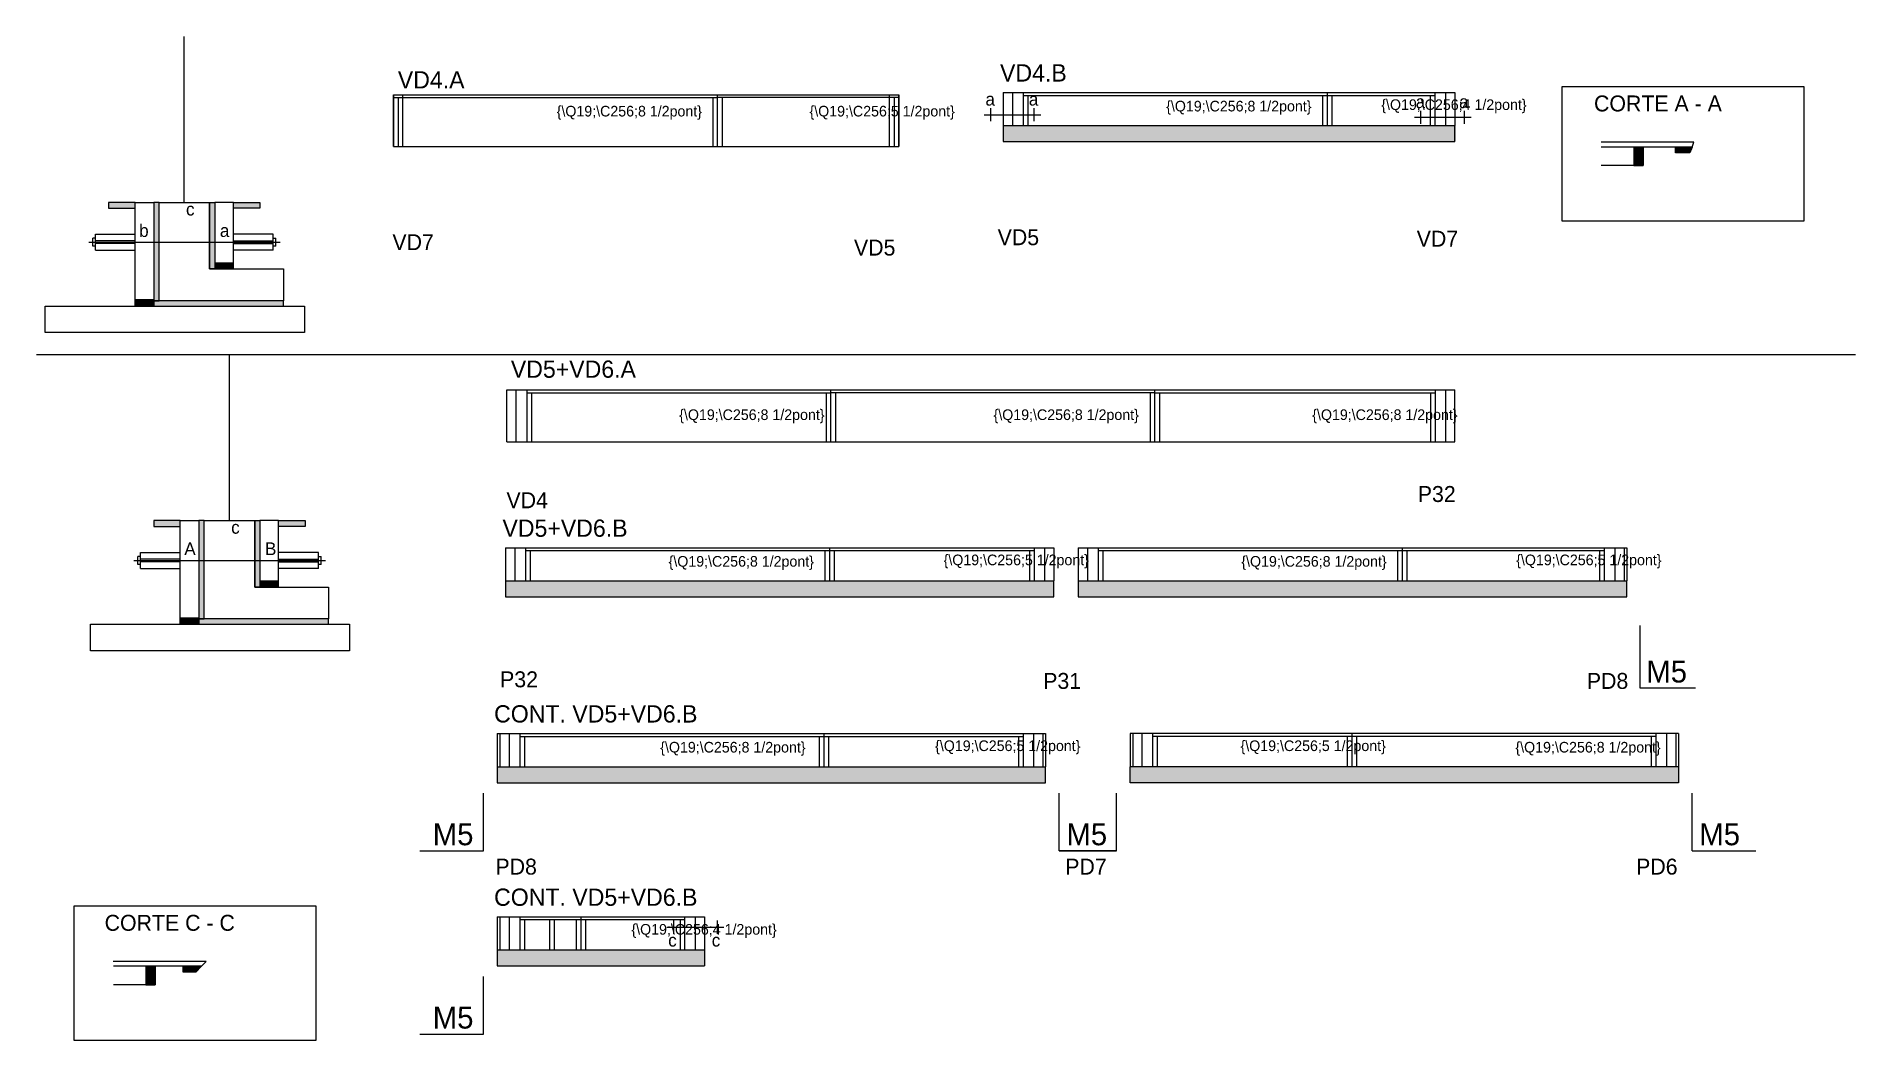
# Model space of a CAD drawing. Header units: metres. Extents: x 6563 to 7933, y 2870 to 3626.
import ezdxf

# ---------------------------------------------------------------- set-up
doc = ezdxf.new("R2010")
doc.units = ezdxf.units.M
for name, color, linetype in [('5', 7, 'Continuous'), ('barrote', 7, 'Continuous'), ('CONCRETO', 7, 'Continuous'), ('COTA', 7, 'Continuous'), ('Cotas', 7, 'Continuous'), ('detalhes', 7, 'Continuous'), ('Hachura', 7, 'Continuous'), ('Madeira', 7, 'Continuous'), ('NOMENCLATURA', 7, 'Continuous'), ('Painéis', 7, 'Continuous'), ('SARR_2.2x7', 7, 'Continuous'), ('SARR_3.5x7', 7, 'Continuous'), ('TENSOR', 7, 'Continuous'), ('texto', 7, 'Continuous'), ('TEXTO PILAR', 7, 'Continuous'), ('Texto Seção', 7, 'Continuous')]:
    doc.layers.add(name, color=color, linetype=linetype)

msp = doc.modelspace()

# ---------------------------------------------------------------- hatches: boundary and pattern name
at = {"layer": 'COTA'}
h = msp.add_hatch(color=7, dxfattribs=at)
h.dxf.hatch_style = 1
h.paths.add_polyline_path([(7631.8, 3547.1), (7290.8, 3547.1), (7290.8, 3547.1), (7290.8, 3559.1), (7290.8, 3559.1), (7631.8, 3559.1), (7631.8, 3559.1), (7631.8, 3547.1)])
h = msp.add_hatch(color=7, dxfattribs=at)
h.dxf.hatch_style = 1
h.paths.add_polyline_path([(7329, 3204.4), (6916, 3204.4), (6916, 3204.4), (6916, 3216.4), (6916, 3216.4), (7329, 3216.4), (7329, 3216.4), (7329, 3204.4)])
h = msp.add_hatch(color=7, dxfattribs=at)
h.dxf.hatch_style = 1
h.paths.add_polyline_path([(7760.3, 3204.4), (7347.3, 3204.4), (7347.3, 3204.4), (7347.3, 3216.4), (7347.3, 3216.4), (7760.3, 3216.4), (7760.3, 3216.4), (7760.3, 3204.4)])
h = msp.add_hatch(color=7, dxfattribs=at)
h.dxf.hatch_style = 1
h.paths.add_polyline_path([(7322.7, 3064.5), (6909.7, 3064.5), (6909.7, 3064.5), (6909.7, 3076.5), (6909.7, 3076.5), (7322.7, 3076.5), (7322.7, 3076.5), (7322.7, 3064.5)])
h = msp.add_hatch(color=7, dxfattribs=at)
h.dxf.hatch_style = 1
h.paths.add_polyline_path([(7386.3, 3064.5), (7799.3, 3064.5), (7799.3, 3064.5), (7799.3, 3076.5), (7799.3, 3076.5), (7386.3, 3076.5), (7386.3, 3076.5), (7386.3, 3064.5)])
h = msp.add_hatch(color=7, dxfattribs=at)
h.dxf.hatch_style = 1
h.paths.add_polyline_path([(7065.9, 2926.6), (7065.9, 2938.6), (7065.9, 2938.6), (6909.7, 2938.6), (6909.7, 2938.6), (6909.7, 2926.6), (6909.7, 2926.6), (7065.9, 2926.6)])
at = {"layer": 'Hachura'}
h = msp.add_hatch(color=7, dxfattribs=at)
h.dxf.hatch_style = 1
h.paths.add_polyline_path([(7772.6, 3543), (7765.6, 3543), (7765.6, 3529), (7772.6, 3529), (7772.6, 3543)])
h = msp.add_hatch(color=7, dxfattribs=at)
h.dxf.hatch_style = 1
h.paths.add_polyline_path([(7809.5, 3543), (7807.8, 3538.6), (7807.8, 3538.6), (7797, 3538.6), (7797, 3538.6), (7797, 3543), (7797, 3543), (7809.5, 3543)])
h = msp.add_hatch(color=7, dxfattribs=at)
h.dxf.hatch_style = 1
h.paths.add_polyline_path([(6617.1, 3501.3), (6617.1, 3496.9), (6617.1, 3496.9), (6637.1, 3496.9), (6637.1, 3496.9), (6637.1, 3501.3), (6637.1, 3501.3), (6617.1, 3501.3)])
h = msp.add_hatch(color=7, dxfattribs=at)
h.dxf.hatch_style = 1
h.paths.add_polyline_path([(6651.1, 3501.3), (6655.1, 3501.3), (6655.1, 3501.3), (6655.1, 3427.3), (6655.1, 3427.3), (6651.1, 3427.3), (6651.1, 3427.3), (6651.1, 3501.3)])
h = msp.add_hatch(color=7, dxfattribs=at)
h.dxf.hatch_style = 1
h.paths.add_polyline_path([(6693.1, 3501.3), (6697.1, 3501.3), (6697.1, 3501.3), (6697.1, 3451.3), (6697.1, 3451.3), (6693.1, 3451.3), (6693.1, 3451.3), (6693.1, 3501.3)])
h = msp.add_hatch(color=7, dxfattribs=at)
h.dxf.hatch_style = 1
h.paths.add_polyline_path([(6731.1, 3501.3), (6731.1, 3496.9), (6731.1, 3496.9), (6711.1, 3496.9), (6711.1, 3496.9), (6711.1, 3501.3), (6711.1, 3501.3), (6731.1, 3501.3)])
h = msp.add_hatch(color=7, dxfattribs=at)
h.dxf.hatch_style = 1
h.paths.add_polyline_path([(6697.1, 3455.7), (6697.1, 3451.3), (6697.1, 3451.3), (6711.1, 3451.3), (6711.1, 3451.3), (6711.1, 3455.7), (6711.1, 3455.7), (6697.1, 3455.7)])
h = msp.add_hatch(color=7, dxfattribs=at)
h.dxf.hatch_style = 1
h.paths.add_polyline_path([(6651.1, 3428.1), (6651.1, 3423.3), (6651.1, 3423.3), (6637.1, 3423.3), (6637.1, 3423.3), (6637.1, 3428.1), (6637.1, 3428.1), (6651.1, 3428.1)])
h = msp.add_hatch(color=7, dxfattribs=at)
h.dxf.hatch_style = 1
h.paths.add_polyline_path([(6651.1, 3427.3), (6651.1, 3423.3), (6651.1, 3423.3), (6748.7, 3423.3), (6748.7, 3423.3), (6748.7, 3427.3), (6748.7, 3427.3), (6651.1, 3427.3)])
h = msp.add_hatch(color=7, dxfattribs=at)
h.dxf.hatch_style = 1
h.paths.add_polyline_path([(6651.1, 3261.8), (6651.1, 3257.4), (6651.1, 3257.4), (6671.1, 3257.4), (6671.1, 3257.4), (6671.1, 3261.8), (6671.1, 3261.8), (6651.1, 3261.8)])
h = msp.add_hatch(color=7, dxfattribs=at)
h.dxf.hatch_style = 1
h.paths.add_polyline_path([(6685.1, 3261.8), (6689.1, 3261.8), (6689.1, 3261.8), (6689.1, 3187.8), (6689.1, 3187.8), (6685.1, 3187.8), (6685.1, 3187.8), (6685.1, 3261.8)])
h = msp.add_hatch(color=7, dxfattribs=at)
h.dxf.hatch_style = 1
h.paths.add_polyline_path([(6727.1, 3261.8), (6731.1, 3261.8), (6731.1, 3261.8), (6731.1, 3211.8), (6731.1, 3211.8), (6727.1, 3211.8), (6727.1, 3211.8), (6727.1, 3261.8)])
h = msp.add_hatch(color=7, dxfattribs=at)
h.dxf.hatch_style = 1
h.paths.add_polyline_path([(6765.1, 3261.8), (6765.1, 3257.4), (6765.1, 3257.4), (6745.1, 3257.4), (6745.1, 3257.4), (6745.1, 3261.8), (6745.1, 3261.8), (6765.1, 3261.8)])
h = msp.add_hatch(color=7, dxfattribs=at)
h.dxf.hatch_style = 1
h.paths.add_polyline_path([(6731.1, 3216.2), (6731.1, 3211.8), (6731.1, 3211.8), (6745.1, 3211.8), (6745.1, 3211.8), (6745.1, 3216.2), (6745.1, 3216.2), (6731.1, 3216.2)])
h = msp.add_hatch(color=7, dxfattribs=at)
h.dxf.hatch_style = 1
h.paths.add_polyline_path([(6685.1, 3188.6), (6685.1, 3183.8), (6685.1, 3183.8), (6671.1, 3183.8), (6671.1, 3183.8), (6671.1, 3188.6), (6671.1, 3188.6), (6685.1, 3188.6)])
h = msp.add_hatch(color=7, dxfattribs=at)
h.dxf.hatch_style = 1
h.paths.add_polyline_path([(6685.1, 3187.8), (6685.1, 3183.8), (6685.1, 3183.8), (6782.7, 3183.8), (6782.7, 3183.8), (6782.7, 3187.8), (6782.7, 3187.8), (6685.1, 3187.8)])
h = msp.add_hatch(color=7, dxfattribs=at)
h.dxf.hatch_style = 1
h.paths.add_polyline_path([(6652.1, 2926.3), (6645.1, 2926.3), (6645.1, 2912.3), (6652.1, 2912.3), (6652.1, 2926.3)])
h = msp.add_hatch(color=7, dxfattribs=at)
h.dxf.hatch_style = 1
h.paths.add_polyline_path([(6687.1, 2926.3), (6682.9, 2921.9), (6682.9, 2921.9), (6673.3, 2921.9), (6673.3, 2921.9), (6673.3, 2926.3), (6673.3, 2926.3), (6687.1, 2926.3)])

# ---------------------------------------------------------------- linework, layer by layer
at = {"color": 7, "lineweight": 25}
for p, q in [((6605.1, 3468.3), (6605.1, 3474.3)), ((6607.1, 3474.3), (6605.1, 3474.3)), ((6607.1, 3468.3), (6605.1, 3468.3)), ((6607.1, 3465.3), (6607.1, 3477.3)), ((6607.1, 3477.3), (6637.1, 3477.3)), ((6637.1, 3472.3), (6607.1, 3472.3)), ((6637.1, 3470.3), (6607.1, 3470.3)), ((6741.1, 3477.3), (6711.1, 3477.3)), ((6711.1, 3472.3), (6741.1, 3472.3)), ((6711.1, 3470.3), (6741.1, 3470.3)), ((6741.1, 3465.3), (6741.1, 3477.3)), ((6741.1, 3474.3), (6743.1, 3474.3)), ((6743.1, 3468.3), (6741.1, 3468.3)), ((6743.1, 3468.3), (6743.1, 3474.3)), ((6607.1, 3465.3), (6637.1, 3465.3)), ((6741.1, 3465.3), (6711.1, 3465.3)), ((6639.1, 3228.8), (6639.1, 3234.8)), ((6641.1, 3234.8), (6639.1, 3234.8)), ((6641.1, 3225.8), (6641.1, 3237.8)), ((6641.1, 3237.8), (6671.1, 3237.8)), ((6775.1, 3237.8), (6745.1, 3237.8)), ((6775.1, 3225.8), (6775.1, 3237.8)), ((6775.1, 3234.8), (6777.1, 3234.8)), ((6777.1, 3228.8), (6777.1, 3234.8)), ((6641.1, 3228.8), (6639.1, 3228.8)), ((6671.1, 3232.8), (6641.1, 3232.8)), ((6671.1, 3230.8), (6641.1, 3230.8)), ((6641.1, 3225.8), (6671.1, 3225.8)), ((6745.1, 3232.8), (6775.1, 3232.8)), ((6745.1, 3230.8), (6775.1, 3230.8)), ((6775.1, 3225.8), (6745.1, 3225.8)), ((6777.1, 3228.8), (6775.1, 3228.8))]:
    msp.add_line(p, q, dxfattribs=at)
at = {"layer": 'barrote', "color": 7, "lineweight": 25}
for points in [[(6764.5, 3403.3), (6569.3, 3403.3), (6569.3, 3423.3), (6764.5, 3423.3)], [(6798.6, 3163.8), (6603.4, 3163.8), (6603.4, 3183.8), (6798.6, 3183.8)]]:
    msp.add_lwpolyline(points, close=True, dxfattribs=at)
at = {"layer": 'CONCRETO', "color": 7, "lineweight": 25}
for points in [[(6748.7, 3451.3), (6748.7, 3427.3), (6655.1, 3427.3), (6655.1, 3455.3), (6655.1, 3455.3), (6655.1, 3501.3), (6693.1, 3501.3), (6693.1, 3451.3)], [(6782.7, 3211.8), (6782.7, 3187.8), (6689.1, 3187.8), (6689.1, 3215.8), (6689.1, 3215.8), (6689.1, 3261.8), (6727.1, 3261.8), (6727.1, 3211.8)]]:
    msp.add_lwpolyline(points, close=True, dxfattribs=at)
at = {"layer": 'COTA', "color": 7, "lineweight": 25}
for p, q in [((7290.8, 3559.1), (7290.8, 3547.1)), ((7630.8, 3547.1), (7630.8, 3559.1)), ((7290.8, 3547.1), (7630.8, 3547.1)), ((6562.7, 3386.8), (7932.7, 3386.8)), ((6916, 3216.4), (6916, 3204.4)), ((7329, 3204.4), (7329, 3216.4)), ((7347.3, 3216.4), (7347.3, 3204.4)), ((7760.3, 3204.4), (7760.3, 3216.4)), ((6916, 3204.4), (7329, 3204.4)), ((7347.3, 3204.4), (7760.3, 3204.4)), ((6909.7, 3076.5), (6909.7, 3064.5)), ((7322.7, 3064.5), (7322.7, 3076.5)), ((7386.3, 3064.5), (7386.3, 3076.5)), ((7799.3, 3076.5), (7799.3, 3064.5)), ((6909.7, 3064.5), (7322.7, 3064.5)), ((7799.3, 3064.5), (7386.3, 3064.5)), ((6909.7, 2938.6), (6909.7, 2926.6)), ((7065.9, 2938.6), (7065.9, 2926.6)), ((6909.7, 2926.6), (7065.9, 2926.6))]:
    msp.add_line(p, q, dxfattribs=at)
at = {"layer": 'Cotas', "color": 7, "lineweight": 25}
for points in [[(7711.6, 3588.5), (7893.6, 3588.5), (7893.6, 3487.1), (7711.6, 3487.1)], [(6591.2, 2971.8), (6773.1, 2971.8), (6773.1, 2870.3), (6591.2, 2870.3)]]:
    msp.add_lwpolyline(points, close=True, dxfattribs=at)
at = {"layer": 'Defpoints', "color": 7, "lineweight": 25}
for p, q in [((6674.1, 3501.3), (6674.1, 3626.3)), ((6708.1, 3261.8), (6708.1, 3386.8))]:
    msp.add_line(p, q, dxfattribs=at)
at = {"layer": 'Madeira', "color": 7, "lineweight": 25}
for points in [[(7772.6, 3543), (7772.6, 3529), (7741.1, 3529)], [(6652.1, 2926.3), (6652.1, 2912.3), (6620.7, 2912.3)]]:
    msp.add_lwpolyline(points, dxfattribs=at)
for points in [[(7772.6, 3529), (7772.6, 3543), (7765.6, 3543), (7765.6, 3529)], [(7797, 3543), (7809.5, 3543), (7807.8, 3538.6), (7797, 3538.6)], [(6617.1, 3501.3), (6617.1, 3496.9), (6637.1, 3496.9), (6637.1, 3501.3)], [(6651.1, 3423.3), (6637.1, 3423.3), (6637.1, 3501.3), (6651.1, 3501.3)], [(6697.1, 3451.3), (6711.1, 3451.3), (6711.1, 3501.3), (6697.1, 3501.3)], [(6731.1, 3501.3), (6731.1, 3496.9), (6711.1, 3496.9), (6711.1, 3501.3)], [(6697.1, 3455.7), (6697.1, 3451.3), (6711.1, 3451.3), (6711.1, 3455.7)], [(6651.1, 3428.1), (6651.1, 3423.3), (6637.1, 3423.3), (6637.1, 3428.1)], [(6651.1, 3261.8), (6651.1, 3257.4), (6671.1, 3257.4), (6671.1, 3261.8)], [(6685.1, 3183.8), (6671.1, 3183.8), (6671.1, 3261.8), (6685.1, 3261.8)], [(6731.1, 3211.8), (6745.1, 3211.8), (6745.1, 3261.8), (6731.1, 3261.8)], [(6765.1, 3261.8), (6765.1, 3257.4), (6745.1, 3257.4), (6745.1, 3261.8)], [(6731.1, 3216.2), (6731.1, 3211.8), (6745.1, 3211.8), (6745.1, 3216.2)], [(6685.1, 3188.6), (6685.1, 3183.8), (6671.1, 3183.8), (6671.1, 3188.6)], [(6652.1, 2912.3), (6652.1, 2926.3), (6645.1, 2926.3), (6645.1, 2912.3)], [(6673.3, 2926.3), (6687.1, 2926.3), (6682.9, 2921.9), (6673.3, 2921.9)]]:
    msp.add_lwpolyline(points, close=True, dxfattribs=at)
at = {"layer": 'NOMENCLATURA', "color": 7, "lineweight": 25}
for p, q in [((7276.4, 3567.3), (7319.1, 3567.3)), ((7281.4, 3562.4), (7281.4, 3572.3)), ((7314.1, 3562.4), (7314.1, 3572.3)), ((7600.4, 3565.4), (7643.1, 3565.4)), ((7605.4, 3560.4), (7605.4, 3570.3)), ((7638.1, 3560.4), (7638.1, 3570.3)), ((7770.5, 3135.7), (7770.5, 3182.9)), ((7812.1, 3135.7), (7770.5, 3135.7)), ((6899.5, 3013.2), (6899.5, 3056.6)), ((7332.9, 3013.2), (7332.9, 3056.6)), ((7376.1, 3013.2), (7376.1, 3056.6)), ((7809.5, 3013.2), (7809.5, 3056.6)), ((6851.5, 3013.2), (6899.5, 3013.2)), ((7332.9, 3013.2), (7376.1, 3013.2)), ((7376.1, 3013.2), (7332.9, 3013.2)), ((7809.5, 3013.2), (7857.5, 3013.2)), ((7042.5, 2960.7), (7042.5, 2950.7)), ((7075.3, 2960.7), (7075.3, 2950.7)), ((7037.5, 2955.7), (7080.3, 2955.7)), ((6899.5, 2875.2), (6899.5, 2918.6)), ((6851.5, 2875.2), (6899.5, 2875.2))]:
    msp.add_line(p, q, dxfattribs=at)
at = {"layer": 'Painéis', "color": 7, "lineweight": 25}
for p, q in [((6831.7, 3582.4), (7212.2, 3582.4)), ((6831.7, 3543.4), (6831.7, 3582.4)), ((7075.7, 3543.4), (7075.7, 3582.4)), ((7212.2, 3543.4), (7212.2, 3582.4)), ((7290.8, 3584.1), (7630.8, 3584.1)), ((7290.8, 3584.1), (7290.8, 3559.1)), ((7534.8, 3584.1), (7534.8, 3559.1)), ((7630.8, 3584.1), (7630.8, 3559.1)), ((7290.8, 3559.1), (7630.8, 3559.1)), ((6831.7, 3543.4), (7212.2, 3543.4)), ((7811, 3546.6), (7741.1, 3546.6)), ((7809.5, 3543), (7741.1, 3543)), ((7809.5, 3543), (7811, 3546.6)), ((6917, 3321.1), (6917, 3360.1)), ((6917, 3360.1), (7631, 3360.1)), ((7161, 3321.1), (7161, 3360.1)), ((7405, 3321.1), (7405, 3360.1)), ((7405, 3321.1), (7405, 3360.1)), ((7405, 3321.1), (7405, 3360.1)), ((7631, 3321.1), (7631, 3360.1)), ((6917, 3321.1), (7631, 3321.1)), ((6916, 3241.4), (7329, 3241.4)), ((6916, 3241.4), (6916, 3216.4)), ((7160, 3241.4), (7160, 3216.4)), ((7329, 3241.4), (7329, 3216.4)), ((7347.3, 3241.4), (7760.3, 3241.4)), ((7347.3, 3241.4), (7347.3, 3216.4)), ((7591.3, 3241.4), (7591.3, 3216.4)), ((7758.3, 3241.4), (7758.3, 3216.4)), ((7760.3, 3241.4), (7760.3, 3216.4)), ((6916, 3216.4), (7329, 3216.4)), ((7347.3, 3216.4), (7760.3, 3216.4)), ((6909.7, 3101.5), (7322.7, 3101.5)), ((6909.7, 3101.5), (6909.7, 3076.5)), ((6911.7, 3101.5), (6911.7, 3076.5)), ((7155.7, 3101.5), (7155.7, 3076.5)), ((7320.7, 3101.5), (7320.7, 3076.5)), ((7322.7, 3101.5), (7322.7, 3076.5)), ((7799.3, 3101.5), (7386.3, 3101.5)), ((7386.3, 3101.5), (7386.3, 3076.5)), ((7388.3, 3101.5), (7388.3, 3076.5)), ((7553.3, 3101.5), (7553.3, 3076.5)), ((7797.3, 3101.5), (7797.3, 3076.5)), ((7799.3, 3101.5), (7799.3, 3076.5)), ((6909.7, 3076.5), (7322.7, 3076.5)), ((7799.3, 3076.5), (7386.3, 3076.5)), ((6909.7, 2963.6), (7065.9, 2963.6)), ((6909.7, 2963.6), (6909.7, 2938.6)), ((6911.7, 2963.6), (6911.7, 2938.6)), ((6972.7, 2963.6), (6972.7, 2938.6)), ((7065.9, 2963.6), (7065.9, 2938.6)), ((6909.7, 2938.6), (7065.9, 2938.6)), ((6690.5, 2929.9), (6620.6, 2929.9)), ((6687.1, 2926.3), (6620.7, 2926.3)), ((6687.1, 2926.3), (6690.5, 2929.9))]:
    msp.add_line(p, q, dxfattribs=at)
for points in [[(6651.1, 3427.3), (6655.1, 3427.3), (6655.1, 3501.3), (6651.1, 3501.3)], [(6697.1, 3451.3), (6693.1, 3451.3), (6693.1, 3501.3), (6697.1, 3501.3)], [(6651.1, 3427.3), (6651.1, 3423.3), (6748.7, 3423.3), (6748.7, 3427.3)], [(6685.1, 3187.8), (6689.1, 3187.8), (6689.1, 3261.8), (6685.1, 3261.8)], [(6731.1, 3211.8), (6727.1, 3211.8), (6727.1, 3261.8), (6731.1, 3261.8)], [(6685.1, 3187.8), (6685.1, 3183.8), (6782.7, 3183.8), (6782.7, 3187.8)]]:
    msp.add_lwpolyline(points, close=True, dxfattribs=at)
at = {"layer": 'SARR_2.2x7', "color": 7, "lineweight": 25}
for p, q in [((6831.7, 3580.2), (7075.7, 3580.2)), ((6838.7, 3543.4), (6838.7, 3582.4)), ((7212.2, 3580.2), (7075.7, 3580.2)), ((7205.2, 3543.4), (7205.2, 3582.4)), ((7297.8, 3584.1), (7297.8, 3559.1)), ((7305.8, 3581.9), (7534.8, 3581.9)), ((7534.8, 3581.9), (7615.8, 3581.9)), ((7623.8, 3584.1), (7623.8, 3559.1)), ((6924, 3321.1), (6924, 3360.1)), ((6932, 3357.9), (7161, 3357.9)), ((7405, 3357.9), (7161, 3357.9)), ((7405, 3357.9), (7616, 3357.9)), ((7624, 3321.1), (7624, 3360.1)), ((6923, 3241.4), (6923, 3216.4)), ((6931, 3239.2), (7160, 3239.2)), ((7160, 3239.2), (7314, 3239.2)), ((7322, 3241.4), (7322, 3216.4)), ((7354.3, 3241.4), (7354.3, 3216.4)), ((7362.3, 3239.2), (7591.3, 3239.2)), ((7591.3, 3239.2), (7743.3, 3239.2)), ((7751.3, 3241.4), (7751.3, 3216.4)), ((6918.7, 3101.5), (6918.7, 3076.5)), ((6926.7, 3099.3), (7155.7, 3099.3)), ((7155.7, 3099.3), (7305.7, 3099.3)), ((7313.7, 3101.5), (7313.7, 3076.5)), ((7395.3, 3101.5), (7395.3, 3076.5)), ((7553.3, 3099.3), (7403.3, 3099.3)), ((7782.3, 3099.3), (7553.3, 3099.3)), ((7790.3, 3101.5), (7790.3, 3076.5)), ((6918.7, 2963.6), (6918.7, 2938.6)), ((6926.7, 2961.4), (6972.7, 2961.4)), ((6972.7, 2961.4), (7050.9, 2961.4)), ((7058.9, 2963.6), (7058.9, 2938.6))]:
    msp.add_line(p, q, dxfattribs=at)
at = {"layer": 'SARR_3.5x7', "color": 7, "lineweight": 25}
for p, q in [((6831.7, 3582.4), (6831.7, 3543.4)), ((6835.2, 3580.2), (6835.2, 3543.4)), ((7072.2, 3580.2), (7072.2, 3543.4)), ((7079.2, 3580.2), (7079.2, 3543.4)), ((7208.7, 3580.2), (7208.7, 3543.4)), ((7212.2, 3582.4), (7212.2, 3543.4)), ((7305.8, 3584.1), (7305.8, 3559.1)), ((7309.3, 3581.9), (7309.3, 3559.1)), ((7531.3, 3581.9), (7531.3, 3559.1)), ((7538.3, 3581.9), (7538.3, 3559.1)), ((7612.3, 3581.9), (7612.3, 3559.1)), ((7615.8, 3584.1), (7615.8, 3559.1)), ((6932, 3360.1), (6932, 3321.1)), ((6935.5, 3357.9), (6935.5, 3321.1)), ((7157.5, 3357.9), (7157.5, 3321.1)), ((7164.5, 3357.9), (7164.5, 3321.1)), ((7401.5, 3357.9), (7401.5, 3321.1)), ((7408.5, 3357.9), (7408.5, 3321.1)), ((7612.5, 3357.9), (7612.5, 3321.1)), ((7616, 3360.1), (7616, 3321.1)), ((6931, 3241.4), (6931, 3216.4)), ((6934.5, 3239.2), (6934.5, 3216.4)), ((7156.5, 3239.2), (7156.5, 3216.4)), ((7163.5, 3239.2), (7163.5, 3216.4)), ((7310.5, 3239.2), (7310.5, 3216.4)), ((7314, 3241.4), (7314, 3216.4)), ((7362.3, 3241.4), (7362.3, 3216.4)), ((7365.8, 3239.2), (7365.8, 3216.4)), ((7587.8, 3239.2), (7587.8, 3216.4)), ((7594.8, 3239.2), (7594.8, 3216.4)), ((7739.8, 3239.2), (7739.8, 3216.4)), ((7743.3, 3241.4), (7743.3, 3216.4)), ((6926.7, 3101.5), (6926.7, 3076.5)), ((6930.2, 3099.3), (6930.2, 3076.5)), ((7152.2, 3099.3), (7152.2, 3076.5)), ((7159.2, 3099.3), (7159.2, 3076.5)), ((7302.2, 3099.3), (7302.2, 3076.5)), ((7305.7, 3101.5), (7305.7, 3076.5)), ((7403.3, 3101.5), (7403.3, 3076.5)), ((7406.8, 3099.3), (7406.8, 3076.5)), ((7549.8, 3099.3), (7549.8, 3076.5)), ((7556.8, 3099.3), (7556.8, 3076.5)), ((7778.8, 3099.3), (7778.8, 3076.5)), ((7782.3, 3101.5), (7782.3, 3076.5)), ((6926.7, 2963.6), (6926.7, 2938.6)), ((6930.2, 2961.4), (6930.2, 2938.6)), ((6949.2, 2961.4), (6949.2, 2938.6)), ((6952.7, 2961.4), (6952.7, 2938.6)), ((6969.2, 2961.4), (6969.2, 2938.6)), ((6976.2, 2961.4), (6976.2, 2938.6)), ((7047.4, 2961.4), (7047.4, 2938.6)), ((7050.9, 2963.6), (7050.9, 2938.6))]:
    msp.add_line(p, q, dxfattribs=at)
at = {"layer": 'TENSOR', "color": 7, "lineweight": 25}
for p, q in [((6602.1, 3471.3), (6746.4, 3471.3)), ((6636.1, 3231.8), (6780.4, 3231.8))]:
    msp.add_line(p, q, dxfattribs=at)

# ---------------------------------------------------------------- texts
at = {"layer": '5', "color": 7, "lineweight": 25}
for s, p in [('VD5', (7286.6, 3469.1)), ('VD7', (7602.2, 3468)), ('VD7', (6830.8, 3465.4)), ('VD5', (7178.4, 3461.3)), ('P32', (7603, 3275.8)), ('VD4', (6916.7, 3271.1)), ('P32', (6911.9, 3136.3)), ('P31', (7320.9, 3135.1)), ('PD8', (7730.3, 3135.1)), ('PD8', (6908.4, 2995.3)), ('PD7', (7337.5, 2995.3)), ('PD6', (7767.4, 2995.3))]:
    msp.add_text(s, height=12, dxfattribs=at).set_placement(p)
at = {"layer": 'detalhes', "color": 7, "lineweight": 25}
for s, p in [('a', (7277.4, 3574.2)), ('a', (7310.1, 3574.2)), ('a', (7601.4, 3572.3)), ('a', (7634.1, 3572.3)), ('c', (6675.4, 3491.4)), ('b', (6640.1, 3475.3)), ('a', (6700.9, 3475.3)), ('c', (6709.4, 3251.9)), ('A', (6674.1, 3235.8)), ('B', (6734.9, 3235.8)), ('c', (7038.5, 2941.1)), ('c', (7071.3, 2941.1))]:
    msp.add_text(s, height=9.6, dxfattribs=at).set_placement(p)
at = {"layer": 'NOMENCLATURA', "color": 7, "lineweight": 25}
for p in [(7775.1, 3139.9), (6861.2, 3017.4), (7338.4, 3017.4), (7815, 3017.4), (6861.2, 2879.4)]:
    msp.add_text('M5', height=16.5, dxfattribs=at).set_placement(p)
at = {"layer": 'texto', "color": 7, "lineweight": 25}
for s, p in [('{\\Q19;\\C256;8 1/2pont}', (7413.5, 3569.8)), ('{\\Q19;\\C256;4 1/2pont}', (7575.5, 3570.9)), ('{\\Q19;\\C256;8 1/2pont}', (6954.5, 3566)), ('{\\Q19;\\C256;5 1/2pont}', (7144.9, 3566)), ('{\\Q19;\\C256;8 1/2pont}', (7046.8, 3337.5)), ('{\\Q19;\\C256;8 1/2pont}', (7283.5, 3337.5)), ('{\\Q19;\\C256;8 1/2pont}', (7523.5, 3337.5)), ('{\\Q19;\\C256;8 1/2pont}', (7038.8, 3227.1)), ('{\\Q19;\\C256;5 1/2pont}', (7245.9, 3228.2)), ('{\\Q19;\\C256;8 1/2pont}', (7470.1, 3227.1)), ('{\\Q19;\\C256;5 1/2pont}', (7677.1, 3228.2)), ('{\\Q19;\\C256;5 1/2pont}', (7239.5, 3088.3)), ('{\\Q19;\\C256;5 1/2pont}', (7469.5, 3088.3)), ('{\\Q19;\\C256;8 1/2pont}', (7032.5, 3087.2)), ('{\\Q19;\\C256;8 1/2pont}', (7676.5, 3087.2)), ('{\\Q19;\\C256;4 1/2pont}', (7010.8, 2950.1))]:
    msp.add_text(s, height=8, dxfattribs=at).set_placement(p)
at = {"layer": 'TEXTO PILAR', "color": 7, "lineweight": 25}
for s, p in [('CORTE A - A', (7735.7, 3569.8)), ('CORTE C - C', (6614.1, 2953))]:
    msp.add_text(s, height=12, dxfattribs=at).set_placement(p)
at = {"layer": 'Texto Seção', "color": 7, "lineweight": 25}
for s, p in [('VD4.B', (7288.4, 3592.3)), ('VD4.A', (6834.9, 3587.1)), ('VD5+VD6.A', (6920, 3369.3)), ('VD5+VD6.B', (6913.7, 3249.6)), ('CONT. VD5+VD6.B', (6907.4, 3109.8)), ('CONT. VD5+VD6.B', (6907.4, 2971.8))]:
    msp.add_text(s, height=13, dxfattribs=at).set_placement(p)

doc.saveas('drawing.dxf')
